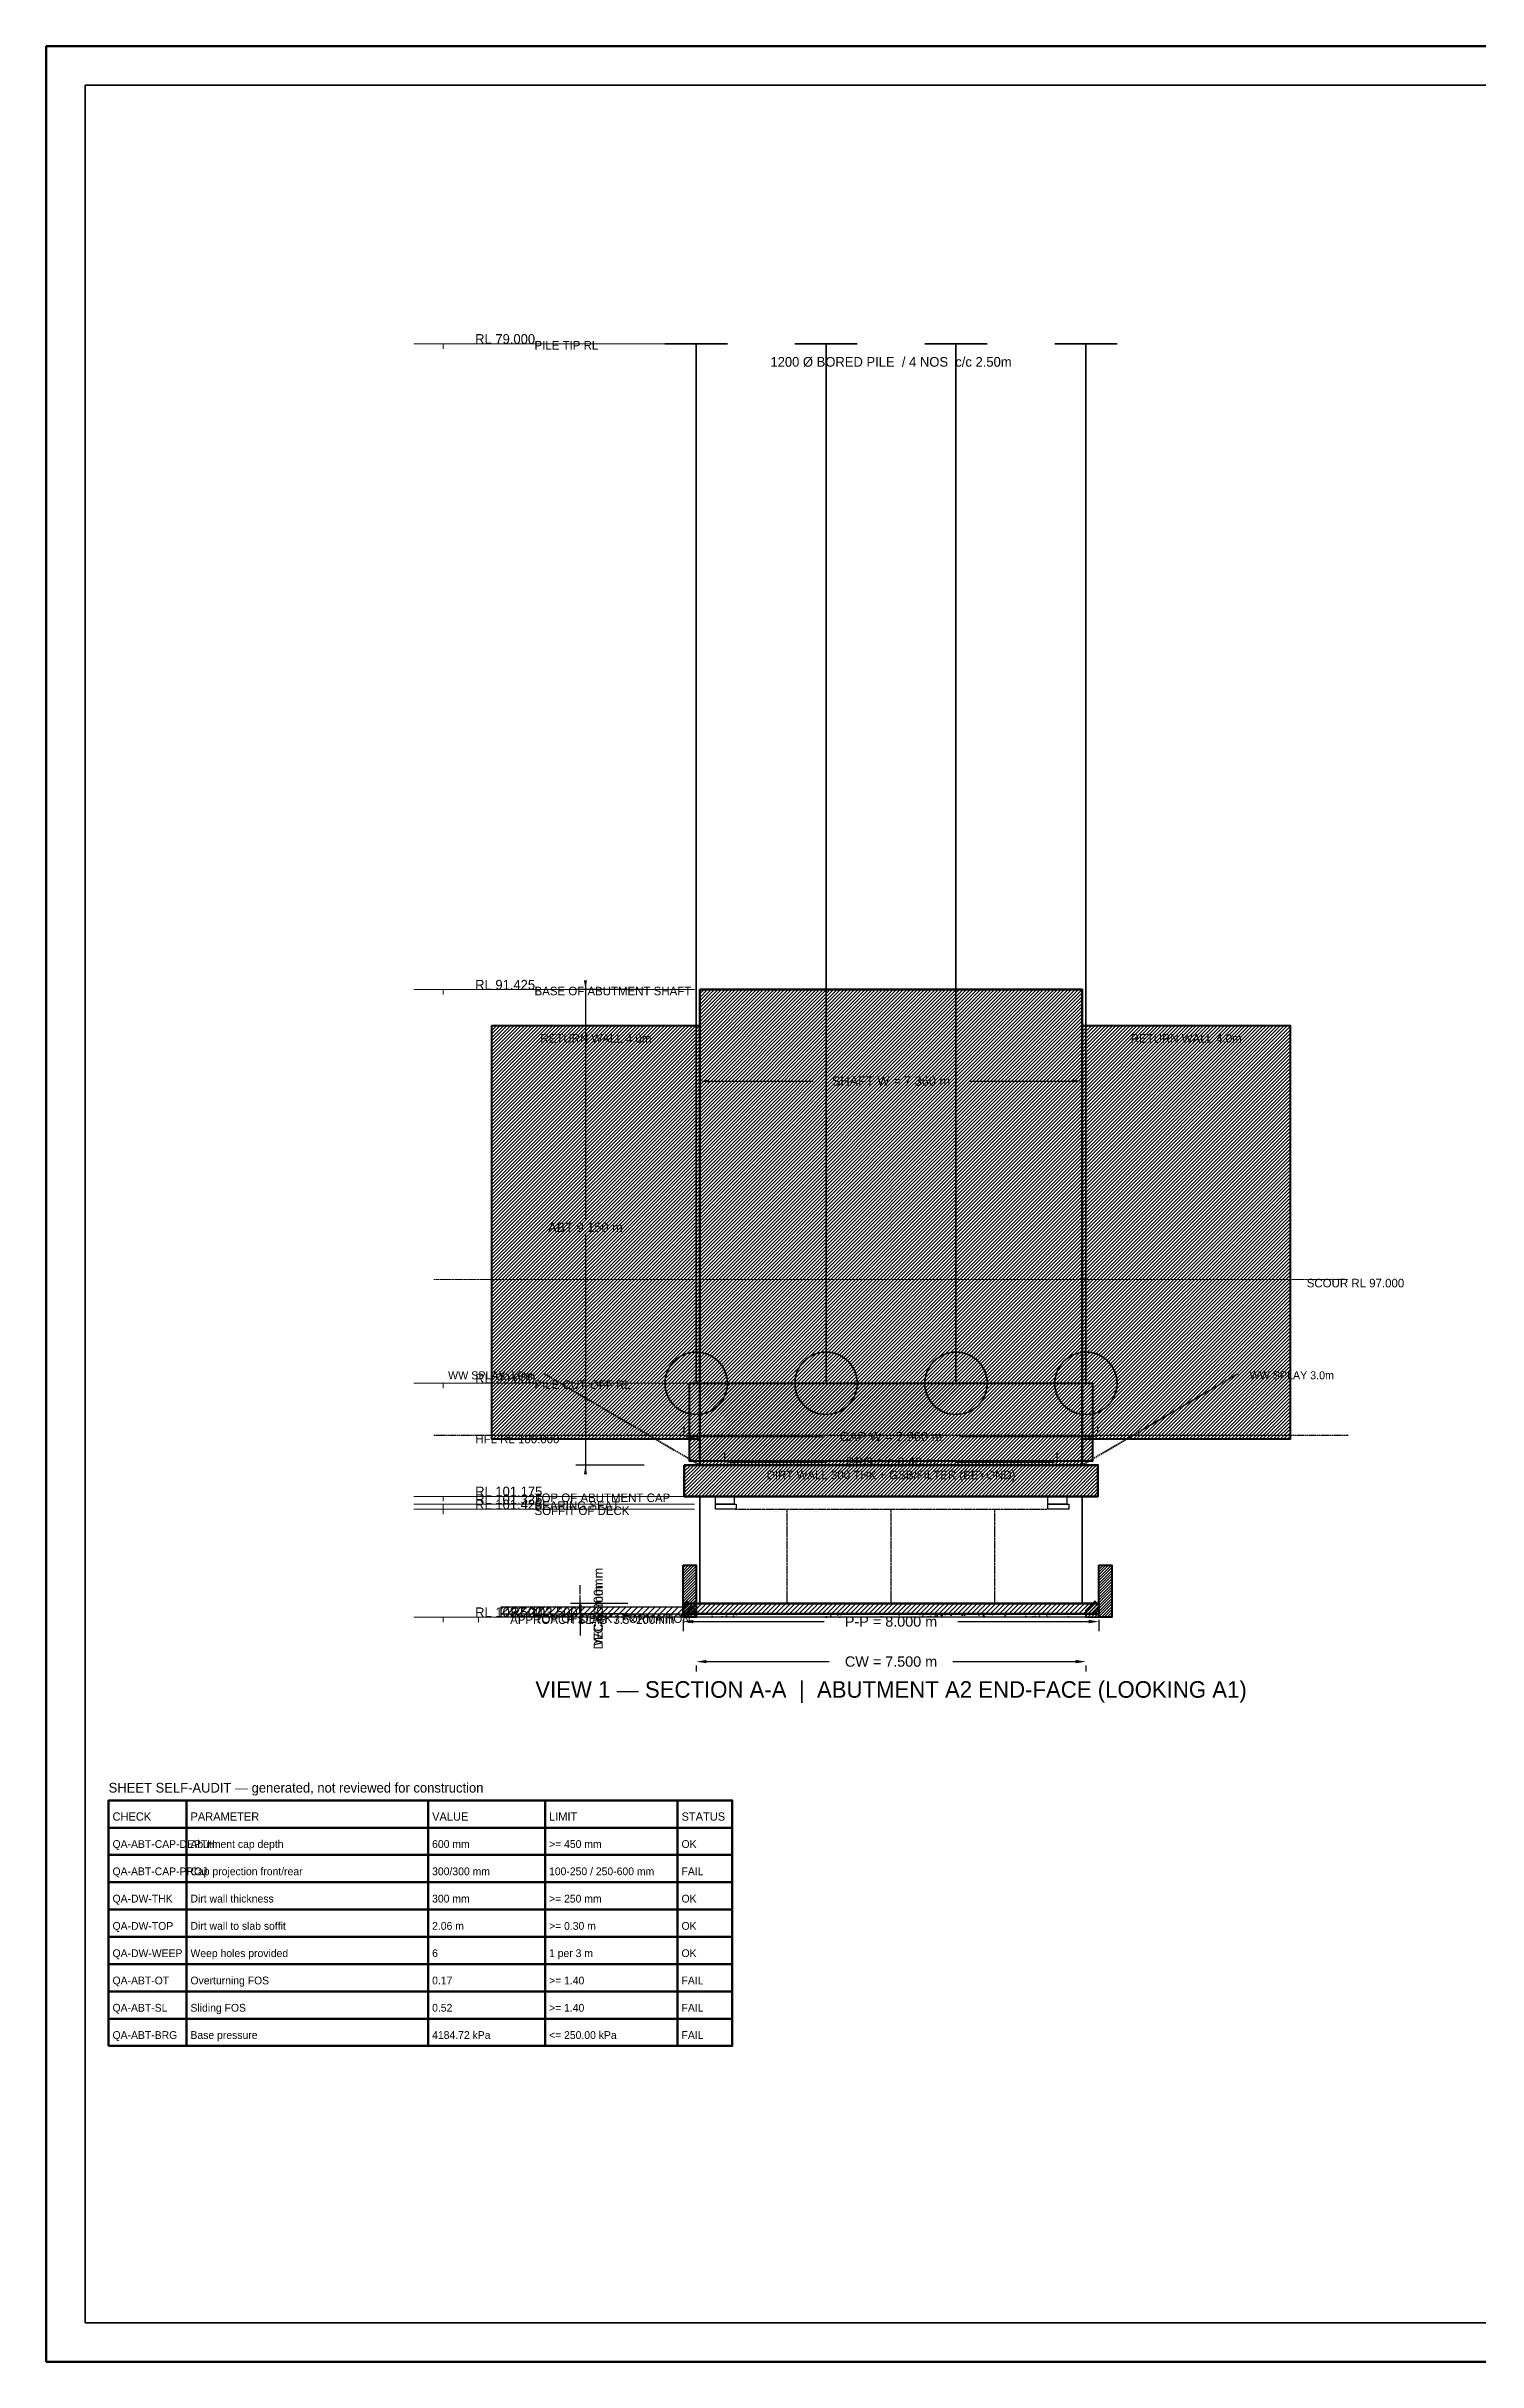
# Model space of a CAD drawing. Header units: metres. Extents: x 0 to 841, y 0 to 594.
# Drawn here: x 0 to 367, y 0 to 594 of the extents above; entities that cross this region are included whole.
import ezdxf
from ezdxf.enums import TextEntityAlignment as Align

# ---------------------------------------------------------------- set-up
doc = ezdxf.new("R2010")
doc.units = ezdxf.units.M
for name, pattern in [('DASHED', [0.5, 0.375, -0.125]), ('DASHED2', [0.25, 0.1875, -0.0625]), ('HIDDEN', [0.25, 0.1875, -0.0625])]:
    doc.linetypes.add(name, pattern=pattern)
for name, color, linetype, lineweight in [('BORDER-INNER', 7, 'Continuous', 35), ('BORDER-OUTER', 7, 'Continuous', 70), ('CIVIL-HFL', 5, 'DASHED', 25), ('CIVIL-ROAD', 7, 'Continuous', 25), ('CIVIL-SCOUR', 1, 'DASHED2', 18), ('DIM-LEVEL', 3, 'Continuous', 18), ('DIM-LINEAR', 3, 'Continuous', 18), ('FOUND-CAP', 2, 'Continuous', 35), ('FOUND-PILE', 4, 'Continuous', 35), ('STRUC-HATCHING', 8, 'Continuous', 18), ('STRUC-HIDDEN', 8, 'HIDDEN', 25), ('SUB-ABUT', 3, 'Continuous', 35), ('SUB-BEARING', 5, 'Continuous', 25), ('SUB-DIRT-WALL', 3, 'Continuous', 35), ('SUPER-DECK', 2, 'Continuous', 50), ('SUPER-KERB', 7, 'Continuous', 25), ('SUPER-PARAPET', 2, 'Continuous', 35), ('SUPER-WEARING', 8, 'Continuous', 25), ('TEXT-GENERAL', 7, 'Continuous', 18), ('TEXT-HEADER', 7, 'Continuous', 25), ('TEXT-LEVEL', 5, 'Continuous', 18), ('TEXT-SPEC', 7, 'Continuous', 13), ('TITLEBLK-BOX', 7, 'Continuous', 50)]:
    doc.layers.add(name, color=color, linetype=linetype, lineweight=lineweight)
doc.styles.add('BRIDGE_STD', font='Arial.ttf')
doc.dimstyles.new('pmb100', dxfattribs={"dimtxt": 2.5, "dimasz": 0.9375, "dimexe": 2.5, "dimexo": 2.5, "dimtad": 0, "dimtih": 1, "dimdec": 0, "dimtxsty": 'BRIDGE_STD', "dimcen": 2.5, "dimazin": 3, "dimtfac": 1, "dimtmove": 0, "dimatfit": 3})

msp = doc.modelspace()

# ---------------------------------------------------------------- hatches: boundary and pattern name
at = {"layer": 'STRUC-HATCHING'}
h = msp.add_hatch(dxfattribs=at)
h.set_pattern_fill('ANSI31', scale=0.2)
h.paths.add_polyline_path([(167.68, 352), (265.82, 352), (265.82, 230), (167.68, 230)])
h = msp.add_hatch(dxfattribs=at)
h.set_pattern_fill('ANSI31', scale=0.2)
h.paths.add_polyline_path([(114.35, 342.77), (167.68, 342.77), (167.68, 236.67), (114.35, 236.67)])
h = msp.add_hatch(dxfattribs=at)
h.set_pattern_fill('ANSI31', scale=0.2)
h.paths.add_polyline_path([(265.82, 342.77), (319.15, 342.77), (319.15, 236.67), (265.82, 236.67)])
h = msp.add_hatch(dxfattribs=at)
h.set_pattern_fill('ANSI31', scale=0.2)
h.paths.add_polyline_path([(165.02, 251), (268.48, 251), (268.48, 231), (165.02, 231)])
h = msp.add_hatch(dxfattribs=at)
h.set_pattern_fill('ANSI31', scale=0.2)
h.paths.add_polyline_path([(163.68, 230), (269.82, 230), (269.82, 222), (163.68, 222)])
h = msp.add_hatch(dxfattribs=at)
h.set_pattern_fill('ANSI31', scale=0.16)
h.paths.add_polyline_path([(163.42, 204.33), (166.75, 204.33), (166.75, 191), (163.42, 191)])
h = msp.add_hatch(dxfattribs=at)
h.set_pattern_fill('ANSI31', scale=0.16)
h.paths.add_polyline_path([(270.08, 204.33), (273.42, 204.33), (273.42, 191), (270.08, 191)])
h = msp.add_hatch(dxfattribs=at)
h.set_pattern_fill('ANSI31', scale=0.333333)
h.paths.add_polyline_path([(116.75, 193.67), (163.42, 193.67), (163.42, 191), (116.75, 191)])
h = msp.add_hatch(dxfattribs=at)
h.set_pattern_fill('ANSI31', scale=0.186667)
h.paths.add_polyline_path([(166.75, 191), (163.42, 191), (163.42, 193.93), (164.42, 195.11), (166.75, 192.76)])
h = msp.add_hatch(dxfattribs=at)
h.set_pattern_fill('ANSI31', scale=0.266667)
h.paths.add_polyline_path([(163.42, 194.53), (270.08, 194.53), (270.08, 191.87), (163.42, 191.87)])
h = msp.add_hatch(dxfattribs=at)
h.set_pattern_fill('ANSI31', scale=0.1866667)
h.paths.add_polyline_path([(266.75, 191), (270.08, 191), (270.08, 193.93), (269.08, 195.11), (266.75, 192.76)])
at = {"layer": 'SUPER-WEARING'}
h = msp.add_hatch(dxfattribs=at)
h.set_pattern_fill('AR-SAND', scale=0.0533333)
h.paths.add_polyline_path([(116.75, 191.87), (163.42, 191.87), (163.42, 191), (116.75, 191)])
h = msp.add_hatch(dxfattribs=at)
h.set_pattern_fill('AR-SAND', scale=0.0533333)
h.paths.add_polyline_path([(166.75, 191.87), (266.75, 191.87), (266.75, 191), (166.75, 191)])

# ---------------------------------------------------------------- linework, layer by layer
at = {"layer": 'BORDER-INNER'}
msp.add_lwpolyline([(10, 10), (831, 10), (831, 584), (10, 584), (10, 10)], dxfattribs=at)
at = {"layer": 'BORDER-OUTER'}
msp.add_lwpolyline([(0, 0), (841, 0), (841, 594), (0, 594), (0, 0)], dxfattribs=at)
at = {"layer": 'CIVIL-HFL', "color": 5, "linetype": 'DASHED'}
msp.add_line((99.42, 237.67), (334.08, 237.67), dxfattribs=at)
at = {"layer": 'CIVIL-ROAD', "lineweight": 25}
msp.add_lwpolyline([(116.75, 193.67), (163.42, 193.67), (163.42, 191), (116.75, 191), (116.75, 193.67)], dxfattribs=at)
at = {"layer": 'CIVIL-SCOUR', "color": 1, "linetype": 'DASHED2'}
msp.add_line((99.42, 277.67), (334.08, 277.67), dxfattribs=at)
at = {"layer": 'DIM-LEVEL'}
for p, q in [((94.34, 517.67), (109.3, 517.67)), ((101.82, 517.67), (101.82, 516.42)), ((94.34, 352), (109.3, 352)), ((101.82, 352), (101.82, 350.75)), ((94.34, 251), (109.3, 251)), ((101.82, 251), (101.82, 249.75)), ((94.34, 222), (109.3, 222)), ((94.34, 220), (109.3, 220)), ((101.82, 222), (101.82, 220.75)), ((101.82, 220), (101.82, 218.75)), ((94.34, 218.67), (109.3, 218.67)), ((101.82, 218.67), (101.82, 217.42)), ((94.34, 191), (109.3, 191)), ((101.82, 191), (101.82, 189.75)), ((103.4, 191), (118.36, 191)), ((110.88, 191), (110.88, 189.75))]:
    msp.add_line(p, q, dxfattribs=at)
at = {"layer": 'DIM-LEVEL', "color": 5}
for p, q in [((101.82, 517.67), (166.35, 517.67)), ((101.82, 352), (166.35, 352)), ((101.82, 251), (166.35, 251)), ((101.82, 222), (166.35, 222)), ((101.82, 220), (166.35, 220)), ((101.82, 218.67), (166.35, 218.67)), ((101.82, 191), (166.35, 191))]:
    msp.add_line(p, q, dxfattribs=at)
at = {"layer": 'FOUND-CAP', "lineweight": 40}
msp.add_lwpolyline([(165.02, 251), (268.48, 251), (268.48, 231), (165.02, 231), (165.02, 251)], dxfattribs=at)
at = {"layer": 'FOUND-PILE', "color": 4, "lineweight": 35}
for p, q in [((158.75, 517.67), (174.75, 517.67)), ((166.75, 251), (166.75, 517.67)), ((192.08, 517.67), (208.08, 517.67)), ((200.08, 251), (200.08, 517.67)), ((225.42, 517.67), (241.42, 517.67)), ((233.42, 251), (233.42, 517.67)), ((258.75, 517.67), (274.75, 517.67)), ((266.75, 251), (266.75, 517.67))]:
    msp.add_line(p, q, dxfattribs=at)
at = {"layer": 'FOUND-PILE', "color": 4}
for centre in [(166.75, 251), (200.08, 251), (233.42, 251), (266.75, 251)]:
    msp.add_circle(centre, 8, dxfattribs=at)
at = {"layer": 'STRUC-HIDDEN', "color": 8, "linetype": 'HIDDEN'}
for p, q in [((176.75, 218.67), (256.75, 218.67)), ((190.08, 194.53), (190.08, 218.67)), ((216.75, 194.53), (216.75, 218.67)), ((243.42, 194.53), (243.42, 218.67))]:
    msp.add_line(p, q, dxfattribs=at)
at = {"layer": 'SUB-ABUT', "color": 3, "linetype": 'DASHED'}
for p, q in [((167.68, 230), (127.68, 253.5)), ((265.82, 230), (305.82, 253.5))]:
    msp.add_line(p, q, dxfattribs=at)
at = {"layer": 'SUB-ABUT', "lineweight": 50}
for points in [[(167.68, 352), (265.82, 352), (265.82, 230), (167.68, 230), (167.68, 352)], [(163.68, 230), (269.82, 230), (269.82, 222), (163.68, 222), (163.68, 230)]]:
    msp.add_lwpolyline(points, dxfattribs=at)
at = {"layer": 'SUB-ABUT', "lineweight": 40}
for points in [[(114.35, 342.77), (167.68, 342.77), (167.68, 236.67), (114.35, 236.67), (114.35, 342.77)], [(265.82, 342.77), (319.15, 342.77), (319.15, 236.67), (265.82, 236.67), (265.82, 342.77)]]:
    msp.add_lwpolyline(points, dxfattribs=at)
at = {"layer": 'SUB-ABUT', "lineweight": 30}
for points in [[(171.68, 222), (176.48, 222), (176.48, 220), (171.68, 220), (171.68, 222)], [(257.02, 222), (261.82, 222), (261.82, 220), (257.02, 220), (257.02, 222)]]:
    msp.add_lwpolyline(points, dxfattribs=at)
at = {"layer": 'SUB-BEARING', "lineweight": 30}
for points in [[(171.68, 220), (177.02, 220), (177.02, 218.67), (171.68, 218.67), (171.68, 220)], [(257.02, 220), (262.35, 220), (262.35, 218.67), (257.02, 218.67), (257.02, 220)]]:
    msp.add_lwpolyline(points, dxfattribs=at)
at = {"layer": 'SUB-DIRT-WALL', "lineweight": 35}
msp.add_lwpolyline([(167.68, 194.53), (265.82, 194.53), (265.82, 222), (167.68, 222), (167.68, 194.53)], dxfattribs=at)
at = {"layer": 'SUPER-DECK', "lineweight": 50}
msp.add_lwpolyline([(163.42, 194.53), (270.08, 194.53), (270.08, 191.87), (163.42, 191.87), (163.42, 194.53)], dxfattribs=at)
at = {"layer": 'SUPER-KERB', "lineweight": 35}
for points in [[(166.75, 191), (163.42, 191), (163.42, 193.93), (164.42, 195.11), (166.75, 192.76), (166.75, 191)], [(266.75, 191), (270.08, 191), (270.08, 193.93), (269.08, 195.11), (266.75, 192.76), (266.75, 191)]]:
    msp.add_lwpolyline(points, dxfattribs=at)
at = {"layer": 'SUPER-PARAPET', "lineweight": 40}
for points in [[(163.42, 204.33), (166.75, 204.33), (166.75, 191), (163.42, 191), (163.42, 204.33)], [(270.08, 204.33), (273.42, 204.33), (273.42, 191), (270.08, 191), (270.08, 204.33)]]:
    msp.add_lwpolyline(points, dxfattribs=at)
at = {"layer": 'SUPER-WEARING'}
for points in [[(116.75, 191.87), (163.42, 191.87), (163.42, 191), (116.75, 191), (116.75, 191.87)], [(166.75, 191.87), (266.75, 191.87), (266.75, 191), (166.75, 191), (166.75, 191.87)]]:
    msp.add_lwpolyline(points, dxfattribs=at)
at = {"layer": 'TITLEBLK-BOX'}
for points in [[(16, 137), (36, 137), (36, 144), (16, 144), (16, 137)], [(36, 137), (98, 137), (98, 144), (36, 144), (36, 137)], [(98, 137), (128, 137), (128, 144), (98, 144), (98, 137)], [(128, 137), (162, 137), (162, 144), (128, 144), (128, 137)], [(162, 137), (176, 137), (176, 144), (162, 144), (162, 137)], [(16, 130), (36, 130), (36, 137), (16, 137), (16, 130)], [(36, 130), (98, 130), (98, 137), (36, 137), (36, 130)], [(98, 130), (128, 130), (128, 137), (98, 137), (98, 130)], [(128, 130), (162, 130), (162, 137), (128, 137), (128, 130)], [(162, 130), (176, 130), (176, 137), (162, 137), (162, 130)], [(16, 123), (36, 123), (36, 130), (16, 130), (16, 123)], [(36, 123), (98, 123), (98, 130), (36, 130), (36, 123)], [(98, 123), (128, 123), (128, 130), (98, 130), (98, 123)], [(128, 123), (162, 123), (162, 130), (128, 130), (128, 123)], [(162, 123), (176, 123), (176, 130), (162, 130), (162, 123)], [(16, 116), (36, 116), (36, 123), (16, 123), (16, 116)], [(36, 116), (98, 116), (98, 123), (36, 123), (36, 116)], [(98, 116), (128, 116), (128, 123), (98, 123), (98, 116)], [(128, 116), (162, 116), (162, 123), (128, 123), (128, 116)], [(162, 116), (176, 116), (176, 123), (162, 123), (162, 116)], [(16, 109), (36, 109), (36, 116), (16, 116), (16, 109)], [(36, 109), (98, 109), (98, 116), (36, 116), (36, 109)], [(98, 109), (128, 109), (128, 116), (98, 116), (98, 109)], [(128, 109), (162, 109), (162, 116), (128, 116), (128, 109)], [(162, 109), (176, 109), (176, 116), (162, 116), (162, 109)], [(16, 102), (36, 102), (36, 109), (16, 109), (16, 102)], [(36, 102), (98, 102), (98, 109), (36, 109), (36, 102)], [(98, 102), (128, 102), (128, 109), (98, 109), (98, 102)], [(128, 102), (162, 102), (162, 109), (128, 109), (128, 102)], [(162, 102), (176, 102), (176, 109), (162, 109), (162, 102)], [(16, 95), (36, 95), (36, 102), (16, 102), (16, 95)], [(36, 95), (98, 95), (98, 102), (36, 102), (36, 95)], [(98, 95), (128, 95), (128, 102), (98, 102), (98, 95)], [(128, 95), (162, 95), (162, 102), (128, 102), (128, 95)], [(162, 95), (176, 95), (176, 102), (162, 102), (162, 95)], [(16, 88), (36, 88), (36, 95), (16, 95), (16, 88)], [(36, 88), (98, 88), (98, 95), (36, 95), (36, 88)], [(98, 88), (128, 88), (128, 95), (98, 95), (98, 88)], [(128, 88), (162, 88), (162, 95), (128, 95), (128, 88)], [(162, 88), (176, 88), (176, 95), (162, 95), (162, 88)], [(16, 81), (36, 81), (36, 88), (16, 88), (16, 81)], [(36, 81), (98, 81), (98, 88), (36, 88), (36, 81)], [(98, 81), (128, 81), (128, 88), (98, 88), (98, 81)], [(128, 81), (162, 81), (162, 88), (128, 88), (128, 81)], [(162, 81), (176, 81), (176, 88), (162, 88), (162, 81)]]:
    msp.add_lwpolyline(points, dxfattribs=at)

# ---------------------------------------------------------------- texts
at = {"layer": 'CIVIL-HFL', "color": 5}
msp.add_text('HFL RL 100.000', height=2.2, dxfattribs=at).set_placement((110.08, 235.61))
at = {"layer": 'CIVIL-SCOUR', "color": 1}
msp.add_text('SCOUR RL 97.000', height=2.2, dxfattribs=at).set_placement((323.42, 275.61))
at = {"layer": 'TEXT-GENERAL'}
for s, height, p in [('1200 Ø BORED PILE  / 4 NOS  c/c 2.50m', 2.4933, (216.75, 511.8)), ('APPROACH SLAB  3.5×200mm', 2.2, (140.08, 189.27))]:
    msp.add_text(s, height=height, dxfattribs=at).set_placement(p, align=Align.CENTER)
at = {"layer": 'TEXT-GENERAL', "color": 3}
for p in [(141.02, 338.37), (292.48, 338.37)]:
    msp.add_text('RETURN WALL 4.0m', height=2.2, dxfattribs=at).set_placement(p, align=Align.CENTER)
at = {"layer": 'TEXT-HEADER'}
msp.add_text('VIEW 1 — SECTION A-A  |  ABUTMENT A2 END-FACE (LOOKING A1)', height=4.2533, dxfattribs=at).set_placement((216.75, 170.33), align=Align.CENTER)
for s, height, p in [('SHEET SELF-AUDIT — generated, not reviewed for construction', 2.4933, (16, 146)), ('CHECK', 2.119, (17, 138.8)), ('PARAMETER', 2.119, (37, 138.8)), ('VALUE', 2.119, (99, 138.8)), ('LIMIT', 2.119, (129, 138.8)), ('STATUS', 2.119, (163, 138.8))]:
    msp.add_text(s, height=height, dxfattribs=at).set_placement(p)
at = {"layer": 'TEXT-LEVEL'}
for s, height, p in [('RL 79.000', 2.493, (110.04, 517.67)), ('PILE TIP RL', 2.2, (125.28, 516.2)), ('RL 91.425', 2.493, (110.04, 352)), ('BASE OF ABUTMENT SHAFT', 2.2, (125.28, 350.53)), ('RL 99.000', 2.493, (110.04, 251)), ('PILE CUT-OFF RL', 2.2, (125.28, 249.53)), ('RL 101.175', 2.493, (110.04, 222)), ('RL 101.325', 2.493, (110.04, 220)), ('RL 101.425', 2.493, (110.04, 218.67)), ('TOP OF ABUTMENT CAP', 2.2, (125.28, 220.53)), ('BEARING SEAT', 2.2, (125.28, 218.53)), ('SOFFIT OF DECK', 2.2, (125.28, 217.2)), ('RL 103.500', 2.493, (110.04, 191)), ('RL 103.500', 2.493, (119.11, 191)), ('TOP OF DECK / FORMATION', 2.2, (125.28, 189.53))]:
    msp.add_text(s, height=height, dxfattribs=at).set_placement(p)
at = {"layer": 'TEXT-SPEC', "color": 3}
msp.add_text('WW SPLAY 3.0m', height=2.0533, dxfattribs=at).set_placement((124.75, 252.03), align=Align.RIGHT)
for s, height, p in [('WW SPLAY 3.0m', 2.0533, (308.75, 252.03)), ('QA-ABT-CAP-DEPTH', 1.9947, (17, 131.8)), ('Abutment cap depth', 1.9947, (37, 131.8)), ('600 mm', 1.995, (99, 131.8)), ('>= 450 mm', 1.995, (129, 131.8)), ('OK', 1.995, (163, 131.8)), ('QA-DW-THK', 1.995, (17, 117.8)), ('Dirt wall thickness', 1.9947, (37, 117.8)), ('300 mm', 1.995, (99, 117.8)), ('>= 250 mm', 1.995, (129, 117.8)), ('OK', 1.995, (163, 117.8)), ('Dirt wall to slab soffit', 1.9947, (37, 110.8)), ('QA-DW-TOP', 1.995, (17, 110.8)), ('2.06 m', 1.995, (99, 110.8)), ('>= 0.30 m', 1.995, (129, 110.8)), ('OK', 1.995, (163, 110.8)), ('QA-DW-WEEP', 1.995, (17, 103.8)), ('Weep holes provided', 1.9947, (37, 103.8)), ('6', 1.99, (99, 103.8)), ('1 per 3 m', 1.995, (129, 103.8)), ('OK', 1.995, (163, 103.8))]:
    msp.add_text(s, height=height, dxfattribs=at).set_placement(p)
msp.add_text('DIRT WALL 300 THK + GSB/FILTER (BEYOND)', height=2.2, dxfattribs=at).set_placement((216.75, 226.4), align=Align.CENTER)
at = {"layer": 'TEXT-SPEC', "color": 1}
for s, height, p in [('QA-ABT-CAP-PROJ', 1.9947, (17, 124.8)), ('Cap projection front/rear', 1.9947, (37, 124.8)), ('300/300 mm', 1.995, (99, 124.8)), ('100-250 / 250-600 mm', 1.9947, (129, 124.8)), ('FAIL', 1.995, (163, 124.8)), ('QA-ABT-OT', 1.995, (17, 96.8)), ('Overturning FOS', 1.9947, (37, 96.8)), ('0.17', 1.995, (99, 96.8)), ('>= 1.40', 1.995, (129, 96.8)), ('FAIL', 1.995, (163, 96.8)), ('QA-ABT-SL', 1.995, (17, 89.8)), ('Sliding FOS', 1.9947, (37, 89.8)), ('0.52', 1.995, (99, 89.8)), ('>= 1.40', 1.995, (129, 89.8)), ('FAIL', 1.995, (163, 89.8)), ('QA-ABT-BRG', 1.995, (17, 82.8)), ('Base pressure', 1.9947, (37, 82.8)), ('4184.72 kPa', 1.9947, (99, 82.8)), ('<= 250.00 kPa', 1.9947, (129, 82.8)), ('FAIL', 1.995, (163, 82.8))]:
    msp.add_text(s, height=height, dxfattribs=at).set_placement(p)

# ---------------------------------------------------------------- dimensions: what is measured, and where the dimension line sits
at = {"layer": 'DIM-LINEAR'}
for base, p1, p2, text in [((138.35, 352), (155.95, 352), (155.95, 230), 'ABT 9.150 m'), ((137.02, 194.53), (151.68, 194.53), (151.68, 191.87), 'DECK 200mm'), ((137.02, 191.87), (151.68, 191.87), (151.68, 191), 'WC 65mm')]:
    msp.add_linear_dim(base=base, p1=p1, p2=p2, angle=90, text=text, dimstyle='pmb100', override={"dimtxt": 2.346667, "dimasz": 2.346667, "dimgap": 0.938667, "dimclrt": 3}, dxfattribs=at).render()
for base, p1, p2, text, override in [((167.68, 328.53), (167.68, 346.13), (265.82, 346.13), 'SHAFT W = 7.360 m', {"dimtxt": 2.346667, "dimasz": 2.346667, "dimgap": 0.938667, "dimclrt": 3}), ((163.68, 237.33), (163.68, 235.87), (269.82, 235.87), 'CAP W = 7.960 m', {"dimtxt": 2.346667, "dimasz": 2.346667, "dimgap": 0.938667, "dimclrt": 3}), ((174.08, 230.8), (174.08, 229.33), (259.42, 229.33), 'BRG c/c 6.40 m', {"dimtxt": 2.346667, "dimasz": 2.346667, "dimgap": 0.938667, "dimclrt": 3}), ((163.42, 189.87), (163.42, 192.8), (270.08, 192.8), 'P-P = 8.000 m', {"dimtxt": 2.64, "dimasz": 2.64, "dimgap": 1.056, "dimclrt": 3}), ((166.75, 179.6), (166.75, 181.07), (266.75, 181.07), 'CW = 7.500 m', {"dimtxt": 2.64, "dimasz": 2.64, "dimgap": 1.056, "dimclrt": 3})]:
    msp.add_linear_dim(base=base, p1=p1, p2=p2, text=text, dimstyle='pmb100', override=override, dxfattribs=at).render()

doc.saveas('drawing.dxf')
